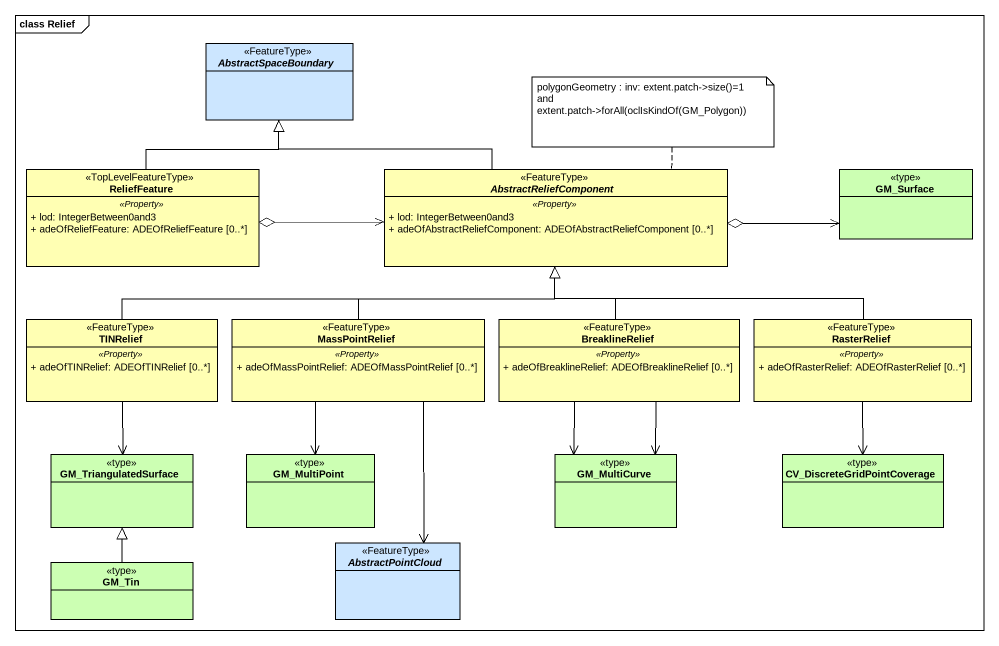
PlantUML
@startuml
mainframe class Relief
hide circle
hide empty members
skinparam classAttributeIconSize 0
abstract class AbstractSpaceBoundary <<FeatureType>> #CCE6FF
class ReliefFeature <<TopLevelFeatureType>> #FFFFB3 {
  .. <<Property>> ..
  + lod: IntegerBetween0and3
  + adeOfReliefFeature: ADEOfReliefFeature [0..*]
}
abstract class AbstractReliefComponent <<FeatureType>> #FFFFB3 {
  .. <<Property>> ..
  + lod: IntegerBetween0and3
  + adeOfAbstractReliefComponent: ADEOfAbstractReliefComponent [0..*]
}
class GM_Surface <<type>> #CCFFB3
class TINRelief <<FeatureType>> #FFFFB3 {
  .. <<Property>> ..
  + adeOfTINRelief: ADEOfTINRelief [0..*]
}
class MassPointRelief <<FeatureType>> #FFFFB3 {
  .. <<Property>> ..
  + adeOfMassPointRelief: ADEOfMassPointRelief [0..*]
}
class BreaklineRelief <<FeatureType>> #FFFFB3 {
  .. <<Property>> ..
  + adeOfBreaklineRelief: ADEOfBreaklineRelief [0..*]
}
class RasterRelief <<FeatureType>> #FFFFB3 {
  .. <<Property>> ..
  + adeOfRasterRelief: ADEOfRasterRelief [0..*]
}
class GM_TriangulatedSurface <<type>> #CCFFB3
class GM_MultiPoint <<type>> #CCFFB3
class GM_MultiCurve <<type>> #CCFFB3
class CV_DiscreteGridPointCoverage <<type>> #CCFFB3
class GM_Tin <<type>> #CCFFB3
abstract class AbstractPointCloud <<FeatureType>> #CCE6FF
ReliefFeature -up-|> AbstractSpaceBoundary
ReliefFeature o-right-> AbstractReliefComponent
AbstractReliefComponent -left-|> AbstractSpaceBoundary
AbstractReliefComponent o-right-> GM_Surface
TINRelief -right-|> AbstractReliefComponent
TINRelief --> GM_TriangulatedSurface
MassPointRelief -up-|> AbstractReliefComponent
MassPointRelief --> GM_MultiPoint
MassPointRelief --> AbstractPointCloud
BreaklineRelief -up-|> AbstractReliefComponent
BreaklineRelief --> GM_MultiCurve
BreaklineRelief --> GM_MultiCurve
RasterRelief -left-|> AbstractReliefComponent
RasterRelief --> CV_DiscreteGridPointCoverage
GM_Tin -up-|> GM_TriangulatedSurface
note top of AbstractReliefComponent : polygonGeometry : inv: extent.patch->size()=1 and extent.patch->forAll(oclIsKindOf(GM_Polygon))
@enduml
